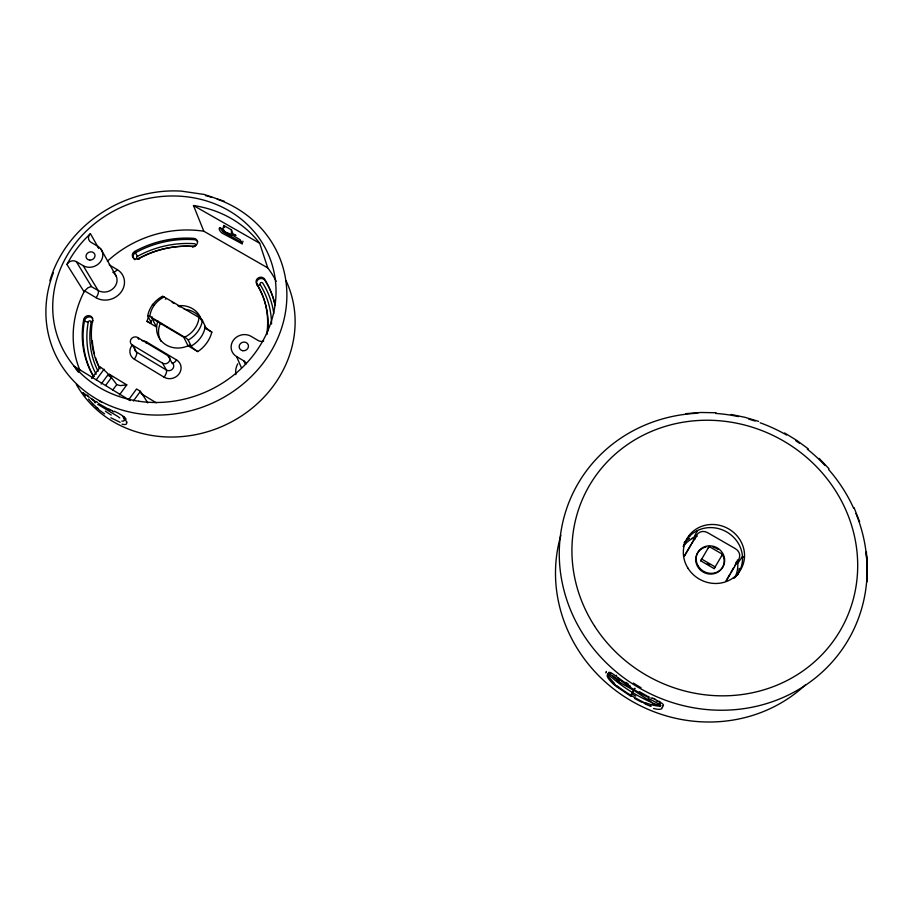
<?xml version="1.0" encoding="UTF-8"?>
<svg xmlns="http://www.w3.org/2000/svg" width="913" height="913" viewBox="0 0 913 913"><rect width="100%" height="100%" fill="white"/><g stroke="black" fill="none" stroke-linecap="round" stroke-linejoin="round"><path stroke-width="1.37" d="M231.902 235.394C227.052 230.829 220.706 234.025 223.811 225.488L231.423 229.825L232.929 233.99L231.366 235.805L231.423 229.825M867.133 568.263L866.722 582.06L867.35 566.882L866.369 551.68M83.083 392.91L83.825 394.074M205.117 326.432A6.551 1.484 35.3 0 0 211.805 332.035L211.074 334.694A33.884 30.62 -22.4 0 1 200.107 349.93L197.813 351.619L188.067 345.81L183.73 337.262L151.832 318.295A23.441 21.136 -22.3 0 1 152.003 316.708M606.266 671.774L606.278 671.706A19.972 3.39 43.6 0 1 606.369 671.523M606.175 672.048L605.81 672.892M49.895 280.713C66.124 225.089 124.328 187.519 181.459 191.137L204.238 194.458L224.415 201.339M609.987 673.828L610.443 672.938M608.081 673.349L607.453 674.673A14.346 3.778 37.6 0 0 616.937 686.907M80.093 370.689A107.848 97.497 -22.5 0 1 84.076 291.795L66.934 264.473L70.472 258.162A112.527 101.012 -22.1 0 1 75.95 249.968L78.655 246.407A112.527 101.012 -22.1 0 1 85.183 238.886L90.421 233.66L98.627 248.153M683.495 546.157A30.22 28.371 28.6 0 1 693.606 537.86L697.475 530.533M662.279 707.278L662.827 706.491M700.705 560.81L701.698 559.098L715.199 566.939L714.137 568.616L700.705 560.81L709.093 546.499L722.571 554.294L714.137 568.616M708.066 548.268L709.093 546.499M726.086 580.691L729.898 574.129M730.845 572.485L733.698 567.578M734.645 565.934L736.54 562.67A8.069 7.544 28.9 0 0 737.442 559.977M726.314 580.885L738.777 559.384A8.149 7.601 28.7 0 0 735.524 548.747L707.461 532.587A8.069 7.566 26.2 0 0 696.642 535.075L684.088 556.314M634.775 688.63L630.769 695.215L634.877 688.219M684.259 556.359L690.97 545.004M691.928 543.395L694.793 538.544A8 7.509 26.4 0 1 697.315 536.022M721.487 556.028L722.571 554.294M735.079 577.187A30.22 28.371 28.6 0 0 737.75 563.367L742.474 556.462L744.004 557.341M736.529 575.532L738.891 572.189M659.996 703.124L659.414 703.809M128.767 399.677L136.551 388.972L140.408 391.323L147.826 402.918M133.401 400.967L140.408 391.323M119.42 394.952L126.781 384.875L109.446 374.307L108.316 375.848M112.584 390.296L116.738 384.624C112.014 377.914 106.741 371.762 100.27 366.878L91.665 378.518M101.183 384.042L107.928 374.866M105.805 385.206L111.706 377.172M96.264 379.797L104.082 369.194M84.076 291.795A6.117 5.421 -24.9 0 1 84.647 290.893L87.91 287.8L91.152 286.522L98.136 290.482A12.097 10.716 -23.9 0 0 114.079 287.629A12.097 10.716 -23.9 0 0 113.84 272.919M610.706 673.143L607.773 674.011A152.163 142.942 29 0 0 660.339 706L660.453 705.863M659.894 706.582L660.784 705.418M83.106 392.773L89.371 397.246M126.781 384.875L120.299 385.606L116.75 384.647M685.834 413.646L700.853 412.482L715.997 412.756M731.142 414.468L744.974 417.321L758.577 421.384M242.322 242.79L223.069 231.879L220.079 227.851M651.231 706.137L649.93 705.692M120.208 422.308L110.884 417.812M646.746 704.471L645.879 704.106M99.323 405.269L117.629 416.339M645.4 703.9L643.927 703.238M621.16 683.255L619.995 682.73A9.529 6.585 25.4 0 1 619.619 682.513M641.987 702.325L634.512 698.445M619.607 682.547L618.923 682.194M109.971 409.914L108.693 409.264M649.2 696.973L647.751 696.231M650.878 701.492L649.965 701.013A13.284 5.729 36.4 0 1 647.876 699.678M650.832 697.806L652.167 698.491M108.259 409.047L98.41 403.443M621.342 683.346L634.352 690.696L647.853 699.712M646.712 695.706L645.331 694.976M112.79 411.364L113.851 411.923M98.387 404.824L97.771 404.482M644.418 694.485L639.431 691.712M656.481 700.785L657.543 701.378M267.749 267.897L203.804 231.217L193.476 205.516L259.669 243.269L267.749 267.897A107.848 97.497 -22.5 0 1 276.205 281.284M233.728 234.185L235.132 234.983M235.303 235.075L236.011 235.474M224.142 230.396C216.267 223.811 219.063 232.381 223.753 233.979L242.344 243.965L240.256 239.822L231.48 234.584M223.639 231.194L231.206 235.588M693.606 537.86L695.432 538.91M735.889 562.294L737.75 563.367M692.168 538.054L694.165 539.206M98.764 247.959L97.828 246.316L90.969 242.287A6.334 5.546 -22.8 0 1 90.421 233.66M109.206 264.873L117.184 269.586A18.146 16.092 -23.9 0 1 121.03 292.194A18.146 16.092 -23.9 0 1 96.07 297.718L84.647 290.893M172.101 302.317L174.086 303.481M178.058 305.832L180.044 306.996M204.558 327.813L211.85 332.127M66.934 264.473A6.38 5.615 -24.6 0 1 76.281 261.597L83.151 265.672L98.136 290.482A6.083 2.659 -58.6 0 1 96.07 297.718M263.663 341.108A6.482 5.935 -18.2 0 1 258.265 340.56L251.007 336.292A12.839 11.743 -19.7 0 0 233.34 340.275A12.839 11.743 -19.7 0 0 236.581 356.572L243.851 360.886A6.528 6.003 -20.7 0 1 246.316 363.808M187.93 339.716A3.412 0.708 36.1 0 0 184.757 337.251L149.835 316.457A25.05 22.585 -22.3 0 1 164.192 296.942M141.994 340.686A10.853 9.803 -25.2 0 1 146.799 342.124L176.597 359.973A10.899 9.917 -24.7 0 1 179.108 373.862A10.899 9.917 -24.7 0 1 164.123 377.217L134.291 359.197A10.853 9.803 -25.2 0 1 132.545 344.669M169.407 358.295L171.792 362.644A4.691 4.268 -24.6 0 1 172.877 368.612A4.691 4.268 -24.6 0 1 166.428 370.05L136.494 352.03L132.237 344.943A4.725 4.257 -25.1 0 1 131.198 338.974A4.725 4.257 -25.1 0 1 137.692 337.525L167.946 355.659L168.916 357.428M617.679 681.497L616.8 680.95M132.237 344.943L162.514 363.157L166.428 370.05A6.231 2.305 -58.3 0 1 164.123 377.217M631.02 696.414L618.82 688.105M625.759 682.342L628.076 683.757M140.979 393.526L156.317 402.861M784.598 432.967L796.809 440.42L808.336 448.899M73.907 366.17L130.228 400.624M630.552 686.325L622.677 681.03M95.899 401.846L90.319 397.965M119.751 417.937L118.873 417.321A8.012 4.611 54.7 0 1 118.553 417.001L118.336 416.899M104.618 413.92L99.734 410.359M618.135 677.777L622.335 680.778M95.249 402.838L94.598 402.348M618.386 687.774L616.891 686.599M98.958 409.754L98.216 409.172M96.983 408.145L96.207 407.495M613.958 684.111L612.92 683.164M123.004 416.796L126.496 421.509A15.726 3.412 23.5 0 1 126.713 421.817L126.873 422.148M93.103 404.642L92.35 403.911M819.098 458.36L828.981 468.711M88.413 396.584L87.351 395.078M124.168 418.439L124.625 419.056M84.019 394.325L85.274 396.002M93.058 320.862L92.635 320.189A4.622 4.109 -26 0 0 88.938 315.658A4.622 4.109 -26 0 0 83.711 319.516L84.487 320.703A98.399 88.983 -22.5 0 0 93.446 376.19A4.679 4.211 -28 0 0 93.651 376.51M76.281 261.597L91.505 286.534M134.725 251.452A4.542 4.017 -21.7 0 0 132.807 257.089A4.542 4.017 -21.7 0 0 138.833 258.379A89.348 80.766 -22.5 0 1 192.392 246.476A4.519 4.017 -18.9 0 0 197.482 242.721A4.519 4.017 -18.9 0 0 193.716 238.35A98.593 89.132 -22.5 0 0 134.725 251.452L137.429 256.359A1.506 1.335 -21.8 0 0 136.802 258.231A1.506 1.335 -21.8 0 0 138.799 258.653L138.913 258.858M137.692 337.525L138.753 339.328M100.966 249.135L116.305 276.354M151.832 318.295L156.602 327.071L147.004 321.342L147.815 318.808A33.884 30.62 -22.4 0 1 148.933 316.149M152.733 305.262L152.517 304.862A3.15 0.673 36 0 1 154.354 305.09M138.833 258.379L139.164 259.03M162.411 297.341L162 296.542A28.12 25.359 -22.3 0 0 147.678 315.989L151.067 322.163A27.835 25.142 -22.4 0 1 151.387 320.634M236.581 356.572L241.431 367.791M192.392 246.476L192.677 247.138M243.851 360.886L245.049 363.716M854.02 507.56L859.647 521.859M223.811 225.488L224.587 227.577M275.064 305.319A98.593 89.132 -22.5 0 0 264.576 279.161A4.565 4.131 -16.6 0 0 258.413 277.849A4.565 4.131 -16.6 0 0 256.644 283.589A89.348 80.766 -22.5 0 1 266.881 333.325L267.041 333.759M256.644 283.589L256.918 284.377M257.01 284.605L257.089 284.845A89.177 80.641 -22.5 0 1 267.703 331.259M242.812 241.18L243.041 241.842M660.339 706L659.494 701.31M109.446 374.307L109.777 376.635M866.175 553.061L867.35 566.882L866.859 560.673M107.403 261.221A107.848 97.497 -22.5 0 1 203.804 231.217M197.767 351.528A6.574 1.37 35.4 0 1 191.057 345.981M179.405 305.661A23.099 20.885 -22.4 0 1 201.636 320.897M189.619 345.046A23.099 20.885 -22.4 0 1 164.203 343.642A23.099 20.885 -22.4 0 1 157.96 320.965M150.816 322.928A6.562 1.358 35.5 0 1 146.97 321.273M151.25 322.278A6.562 1.358 35.5 0 1 151.296 322.46M117.184 269.586A6.049 2.625 -59.4 0 1 112.744 272.257M78.507 372.264A111.911 100.556 -22.1 0 1 75.391 368.259M193.476 205.516A111.911 100.556 -22.1 0 1 259.669 243.269M185.293 336.498A23.441 21.136 -22.3 0 1 183.73 337.262M165.379 299.179A23.441 21.136 -22.3 0 1 166.166 298.813M217.226 199.16A122.182 109.686 -22.1 0 1 276.97 340.013A122.182 109.686 -22.1 0 1 121.566 409.891A122.182 109.686 -22.1 0 1 53.365 272.839M205.516 195.622A122.182 109.686 -22.1 0 1 212.101 197.448M286.066 280.736A117.092 105.862 -22.5 0 1 227.953 423.712A117.092 105.862 -22.5 0 1 76.338 384.396M111.26 415.016A70.655 43.63 50 0 1 105.36 411.181M126.485 421.954A14.813 4.2 32.7 0 1 122.034 424.168M114.296 411.238A14.825 3.196 23.9 0 1 126.062 419.181M109.172 409.218A17.53 1.233 27.7 0 1 112.698 411.021M101.777 402.291A70.541 25.724 22.1 0 1 99.426 400.853M93.263 404.254A14.231 0.799 46.3 0 1 88.515 399.038M96.219 406.97A16.069 2.728 42.7 0 1 93.548 404.516M98.033 408.431A19.196 4.28 42.7 0 1 97.063 407.62M124.294 419.512A9.975 3.378 45.4 0 1 121.828 421.03M124.111 417.036A10.02 1.837 30.7 0 1 124.077 417.104M95.169 402.108A9.666 0.833 41.5 0 1 91.893 399.061M97.68 402.507A10.294 2.111 35.9 0 1 96.299 401.537M99.312 404.676A8.81 4.759 39.7 0 1 98.513 404.265M160.962 341.268A22.973 20.782 -22.5 0 1 160.631 322.78M184.289 309.302A22.973 20.782 -22.5 0 1 201.237 319.299M162.537 296.166A3.401 0.742 36.4 0 1 164.214 296.999L199.023 317.473A25.05 22.585 -22.3 0 1 184.723 337.194M199.057 317.53A3.401 0.765 35.7 0 1 202.275 320.041M148.237 315.681A3.412 0.708 35.8 0 1 149.858 316.503M97.828 246.316A12.565 11.059 -23.6 0 1 100.419 261.848A12.565 11.059 -23.6 0 1 83.151 265.672M235.839 374.615A18.511 17.05 -20.1 0 1 237.745 363.819M167.946 355.659A4.748 4.314 -24.5 0 1 169.042 361.696A4.748 4.314 -24.5 0 1 162.514 363.157M134.656 348.047A4.668 4.211 -25.2 0 0 136.494 352.03A6.197 2.431 -58.2 0 1 134.291 359.197M176.597 359.973A6.197 2.283 -58.6 0 1 171.792 362.644M146.799 342.124A6.163 2.419 -58.6 0 1 146.126 342.968M99.346 367.699A89.348 80.766 -22.5 0 1 92.635 320.189M83.711 319.516A98.593 89.132 -22.5 0 0 92.681 375.095A4.691 4.211 -28 0 0 94.085 376.533M134.873 259.737A4.531 4.017 -21.8 0 1 135.398 252.753A98.399 88.983 -22.5 0 1 194.275 239.674A4.508 4.017 -18.9 0 1 197.665 241.774M275.224 305.376A98.399 88.983 -22.5 0 0 264.998 280.428A4.554 4.12 -16.6 0 0 259.041 279.024A4.554 4.12 -16.6 0 0 256.907 284.514M137.441 256.359A95.043 85.97 -22.5 0 1 194.389 243.703A1.495 1.335 -18.9 0 1 195.644 245.152A1.495 1.335 -18.9 0 1 193.955 246.396A91.973 83.197 -22.5 0 0 138.799 258.664M193.955 246.396A3.013 0.696 -87 0 1 193.864 246.864M92.635 318.317A4.611 4.109 -26 0 0 84.487 320.703A3.116 1.073 10.9 0 0 88.23 322.118A1.529 1.37 -26.1 0 1 89.965 320.84A1.529 1.37 -26.1 0 1 91.186 322.346A91.985 83.197 -22.5 0 0 98.09 371.294M100.11 368.818A89.177 80.641 -22.5 0 1 95.614 357.885M94.416 353.719A89.177 80.641 -22.5 0 1 92.327 340.846M96.116 374.25A95.043 85.97 -22.5 0 1 88.241 322.118M92.692 322.266A3.116 1.073 10.8 0 1 91.197 322.346M266.893 334.512A4.622 4.234 -17.5 0 1 266.881 333.325M273.797 313.513A95.043 85.97 -22.5 0 0 262.784 283.156A1.518 1.37 -16.6 0 0 260.753 282.722A1.518 1.37 -16.6 0 0 260.171 284.628A3.036 1.312 -31.5 0 1 257.089 284.845M260.159 284.628A91.973 83.197 -22.5 0 1 271.538 324.047M683.221 546.579A30.78 28.851 28.1 0 1 727.707 532.553A30.78 28.851 28.1 0 1 734.018 578.34M805.768 684.556A148.02 139.347 29.8 0 1 628.498 699.221A148.02 139.347 29.8 0 1 560.867 535.349M866.905 577.792A156.089 146.331 28.4 0 1 712.733 709.994A156.089 146.331 28.4 0 1 559.441 560.879A156.089 146.331 28.4 0 1 697.737 413.224M715.666 413.429A156.089 146.331 28.4 0 1 738.469 416.613M748.82 419.158A156.089 146.331 28.4 0 1 755.119 421.064M760.187 422.799A156.089 146.331 28.4 0 1 786.55 435.022M795.862 440.785A156.089 146.331 28.4 0 1 799.366 443.193M807.309 449.139A156.089 146.331 28.4 0 1 825.01 465.493M828.662 469.533A156.089 146.331 28.4 0 1 853.678 508.301M855.938 513.517A156.089 146.331 28.4 0 1 866.802 559.954M867.03 564.108A156.089 146.331 28.4 0 1 867.076 573.706M641.029 687.729A85.114 28.223 31.2 0 1 633.314 683.05M610.283 674.422A18.808 1.107 36.5 0 1 619.687 680.95M614.563 683.449A18.637 3.184 43.2 0 1 607.773 675.38M617.165 686.428A22.117 6.357 36.8 0 1 614.346 684.054M635.71 696.14A94.461 67.048 31.1 0 1 632.344 694.188M650.067 705.954A21.067 6.208 26 0 1 646.792 704.71M662.142 707.484A18.043 4.668 25.2 0 1 653.548 708.465M659.3 701.675A18.226 3.104 19 0 1 662.427 705.977M654.107 698.924A20.543 2.043 25.1 0 1 659.186 701.72M652.521 697.989A24.446 1.29 26.3 0 1 655.317 699.438M616.286 675.323A12.668 0.867 26.6 0 1 616.583 675.46M618.033 680.676A12.588 2.134 36.2 0 1 612.589 675.905M618.843 682.308A13.706 6.026 26.1 0 1 617.565 681.589M659.232 703.957A12.599 3.492 32.7 0 1 652.327 703.763M659.654 702.223A12.383 2.283 24.1 0 1 659.277 702.223M684.145 542.687A32.172 30.209 28.7 0 1 689.612 538.373M739.222 568.445A32.172 30.209 28.7 0 1 738.081 574.551M689.783 536.57A4.314 1.198 30.2 0 1 689.087 536.045M648.812 697.612A153.909 144.448 28.7 0 1 620.429 680.356M645.08 702.976A150.462 141.469 29.3 0 1 617.359 686.074M658.695 706.046A14.391 2.454 19.9 0 1 645.286 702.69M609.005 674.079A14.425 2.477 42.8 0 1 620.6 680.059M648.276 698.456A14.505 1.21 25.4 0 1 660.498 705.293M709.709 564.907A5.706 5.352 28.3 0 1 707.267 563.903M722.491 554.499A14.425 13.535 28.4 0 1 715.803 573.17A14.425 13.535 28.4 0 1 696.608 564.417A14.425 13.535 28.4 0 1 705.977 546.978M713.076 547.127A14.425 13.535 28.4 0 1 717.869 549.352M191.194 346.061L188.192 340.093A28.12 25.359 -22.3 0 0 202.458 320.383L205.299 326.534A27.835 25.142 -22.4 0 1 191.194 346.061M138.787 401.241A113.223 101.537 -22 0 0 271.287 262.054A113.223 101.537 -22 0 0 83.049 234.367A113.223 101.537 -22 0 0 138.787 401.241M242.71 350.706A4.713 4.314 -19.7 0 0 248.29 344.954A4.713 4.314 -19.7 0 0 240.427 343.596A4.713 4.314 -19.7 0 0 242.71 350.706M89.748 260.114A4.611 4.063 -23.6 0 0 94.747 254.168A4.611 4.063 -23.6 0 0 87.02 253.643A4.611 4.063 -23.6 0 0 89.748 260.114M594.591 626.124A144.87 135.717 28.1 0 0 841.786 627.779A144.87 135.717 28.1 0 0 708.054 420.242A144.87 135.717 28.1 0 0 594.591 626.124M687.877 568.069A31.019 29.056 27.9 0 0 740.865 569.381A31.019 29.056 27.9 0 0 713.076 524.484A31.019 29.056 27.9 0 0 687.877 568.069M698.24 566.14A14.46 13.558 28.3 0 0 722.936 566.825A14.46 13.558 28.3 0 0 710.063 545.837A14.46 13.558 28.3 0 0 698.24 566.14"/></g></svg>
